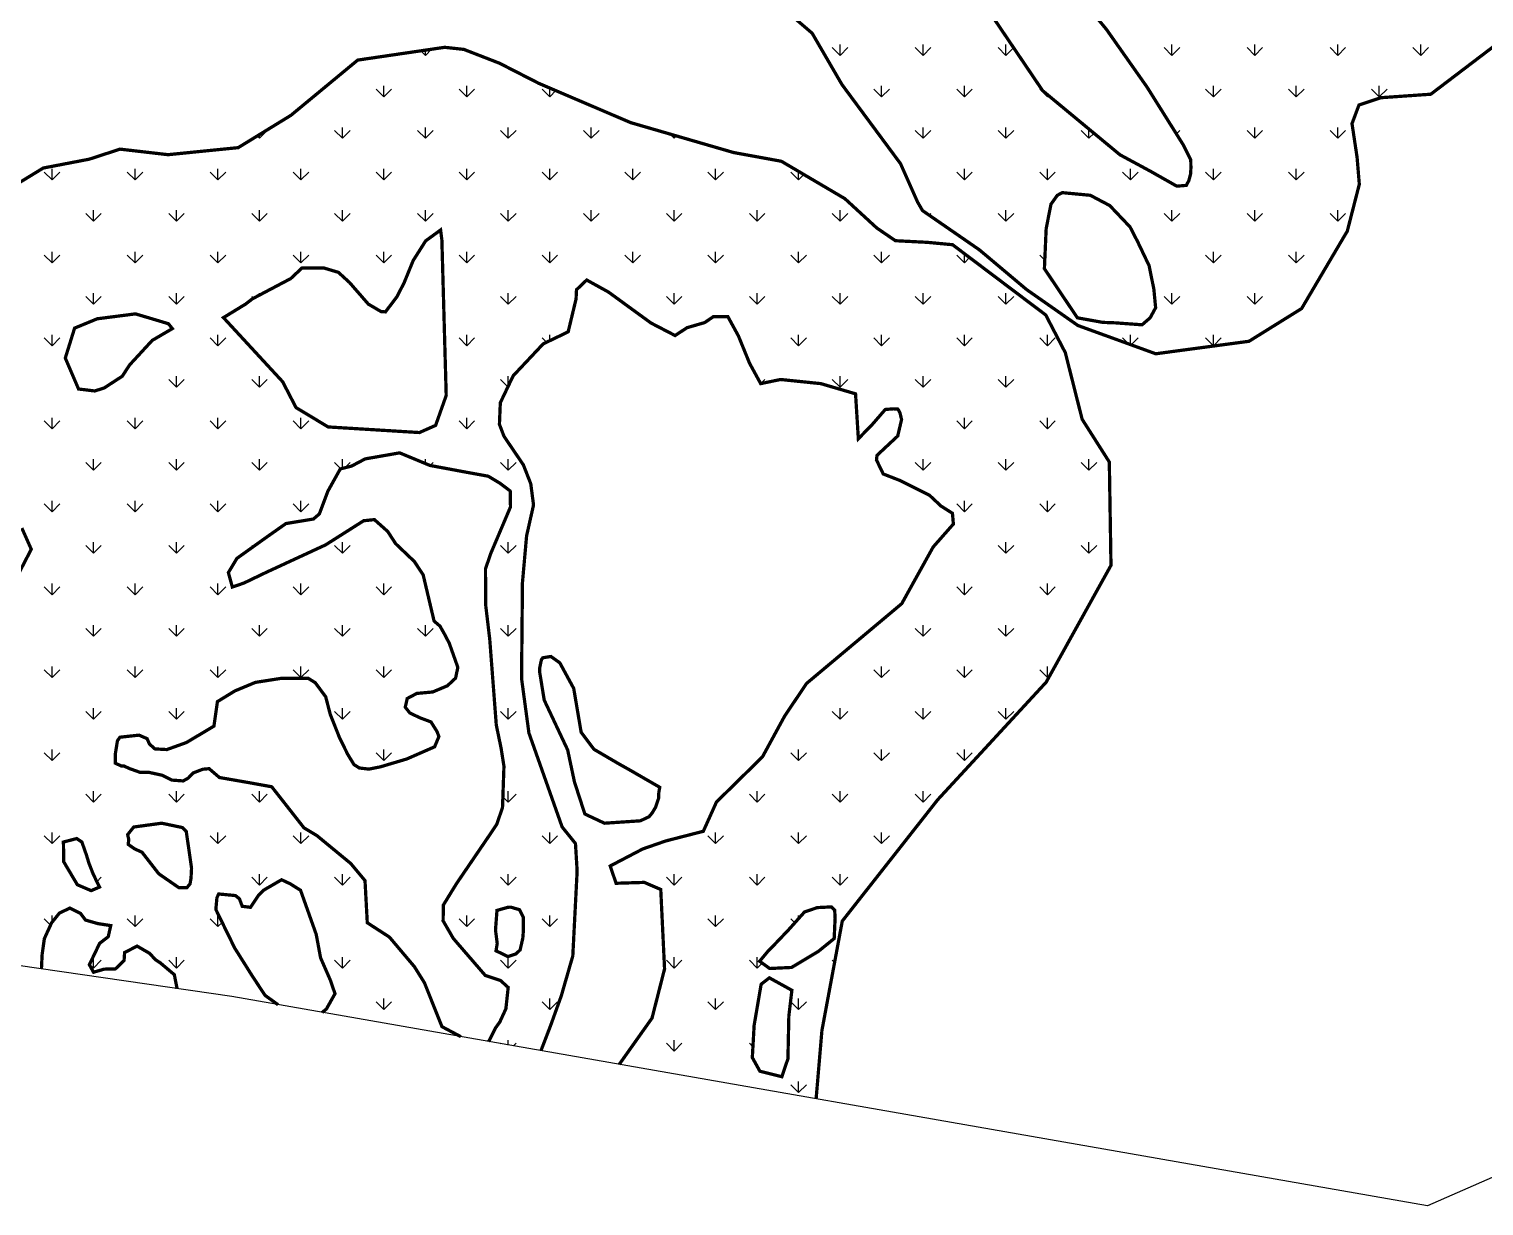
# Model space of a CAD drawing. Header units: metres. Extents: x 287290 to 291869, y 1996410 to 1999955.
# Drawn here: x 290647.8 to 291094.2, y 1996518 to 1996879 of the extents above; entities that cross this region are included whole.
import ezdxf

# ---------------------------------------------------------------- set-up
doc = ezdxf.new("R2010")
doc.units = ezdxf.units.M
doc.header["$MEASUREMENT"] = 0
for name, color, linetype in [('MANGROOVE BUFFER ZONE', 120, 'Continuous'), ('MANGROOVES BUFFER ZONE', 120, 'Continuous'), ('village', 3, 'Continuous')]:
    doc.layers.add(name, color=color, linetype=linetype)

msp = doc.modelspace()

# ---------------------------------------------------------------- linework, layer by layer
at = {"layer": 'MANGROOVE BUFFER ZONE', "linetype": 'Continuous'}
for p, q in [((290769.38, 1996870.96), (290767.99, 1996872.36)), ((290769.38, 1996870.96), (290771.25, 1996872.83)), ((290769.38, 1996870.97), (290769.38, 1996872.56)), ((290896.66, 1996870.96), (290894.27, 1996873.35)), ((290896.66, 1996870.97), (290896.66, 1996874.34)), ((290896.66, 1996870.96), (290899.05, 1996873.35)), ((290922.11, 1996870.96), (290919.73, 1996873.35)), ((290922.11, 1996870.97), (290922.11, 1996874.34)), ((290922.11, 1996870.96), (290924.5, 1996873.35)), ((290947.57, 1996870.96), (290945.18, 1996873.35)), ((290947.57, 1996870.97), (290947.57, 1996874.34)), ((290947.57, 1996870.96), (290949.91, 1996873.3)), ((290998.48, 1996870.96), (290996.1, 1996873.35)), ((290998.48, 1996870.97), (290998.48, 1996874.34)), ((290998.48, 1996870.96), (291000.87, 1996873.35)), ((291023.94, 1996870.96), (291021.55, 1996873.35)), ((291023.94, 1996870.97), (291023.94, 1996874.34)), ((291023.94, 1996870.96), (291026.32, 1996873.35)), ((291049.39, 1996870.96), (291047.01, 1996873.35)), ((291049.39, 1996870.97), (291049.39, 1996874.34)), ((291049.39, 1996870.96), (291051.78, 1996873.35)), ((291074.85, 1996870.96), (291072.46, 1996873.35)), ((291074.85, 1996870.97), (291074.85, 1996874.34)), ((291074.85, 1996870.96), (291077.24, 1996873.35)), ((290756.65, 1996858.24), (290756.65, 1996861.61)), ((290782.11, 1996858.24), (290782.11, 1996861.61)), ((290909.39, 1996858.24), (290909.39, 1996861.61)), ((290934.84, 1996858.24), (290934.84, 1996861.61)), ((291011.21, 1996858.24), (291011.21, 1996861.61)), ((291036.67, 1996858.24), (291036.67, 1996861.61)), ((291062.12, 1996858.24), (291062.12, 1996861.61)), ((290756.65, 1996858.24), (290754.27, 1996860.62)), ((290756.65, 1996858.24), (290759.04, 1996860.62)), ((290782.11, 1996858.24), (290779.72, 1996860.62)), ((290782.11, 1996858.24), (290784.49, 1996860.62)), ((290807.56, 1996858.24), (290805.18, 1996860.62)), ((290807.56, 1996858.24), (290807.56, 1996860.93)), ((290807.56, 1996858.24), (290809.45, 1996860.13)), ((290909.39, 1996858.24), (290907, 1996860.62)), ((290909.39, 1996858.24), (290911.77, 1996860.62)), ((290934.84, 1996858.24), (290932.46, 1996860.62)), ((290934.84, 1996858.24), (290937.23, 1996860.62)), ((290960.3, 1996858.24), (290957.91, 1996860.62)), ((290960.3, 1996858.24), (290960.3, 1996858.89)), ((290960.3, 1996858.24), (290960.66, 1996858.59)), ((291011.21, 1996858.24), (291008.82, 1996860.62)), ((291011.21, 1996858.24), (291013.6, 1996860.62)), ((291036.67, 1996858.24), (291034.28, 1996860.62)), ((291036.67, 1996858.24), (291039.05, 1996860.62)), ((291062.12, 1996858.24), (291059.74, 1996860.62)), ((291062.12, 1996858.24), (291064.51, 1996860.62)), ((290718.47, 1996845.51), (290720.85, 1996847.89)), ((290743.92, 1996845.51), (290741.54, 1996847.89)), ((290743.92, 1996845.51), (290743.92, 1996848.88)), ((290743.92, 1996845.51), (290746.31, 1996847.89)), ((290769.38, 1996845.51), (290766.99, 1996847.89)), ((290769.38, 1996845.51), (290769.38, 1996848.88)), ((290769.38, 1996845.51), (290771.77, 1996847.89)), ((290794.84, 1996845.51), (290792.45, 1996847.89)), ((290794.84, 1996845.51), (290794.84, 1996848.88)), ((290794.84, 1996845.51), (290797.22, 1996847.89)), ((290820.29, 1996845.51), (290817.9, 1996847.89)), ((290820.29, 1996845.51), (290820.29, 1996848.88)), ((290820.29, 1996845.51), (290822.68, 1996847.89)), ((290922.11, 1996845.51), (290919.73, 1996847.89)), ((290922.11, 1996845.51), (290922.11, 1996848.88)), ((290922.11, 1996845.51), (290924.5, 1996847.89)), ((290947.57, 1996845.51), (290945.18, 1996847.89)), ((290947.57, 1996845.51), (290947.57, 1996848.88)), ((290947.57, 1996845.51), (290949.96, 1996847.89)), ((290973.03, 1996845.51), (290970.64, 1996847.89)), ((290973.03, 1996845.51), (290973.03, 1996848.35)), ((290999.85, 1996846.88), (291000.87, 1996847.89)), ((291023.94, 1996845.51), (291021.55, 1996847.89)), ((291023.94, 1996845.51), (291023.94, 1996848.88)), ((291023.94, 1996845.51), (291026.32, 1996847.89)), ((291049.39, 1996845.51), (291047.01, 1996847.89)), ((291049.39, 1996845.51), (291049.39, 1996848.88)), ((291049.39, 1996845.51), (291051.78, 1996847.89)), ((290718.47, 1996845.51), (290717.76, 1996846.22)), ((290718.47, 1996845.51), (290718.47, 1996846.65)), ((290845.75, 1996845.51), (290844.43, 1996846.83)), ((290845.75, 1996845.51), (290845.75, 1996846.45)), ((290845.75, 1996845.51), (290846.47, 1996846.23)), ((290973.03, 1996845.51), (290974.58, 1996847.06)), ((290654.83, 1996832.78), (290652.44, 1996835.17)), ((290654.83, 1996832.78), (290654.83, 1996836.16)), ((290654.83, 1996832.78), (290657.21, 1996835.17)), ((290680.28, 1996832.78), (290677.9, 1996835.17)), ((290680.28, 1996832.78), (290680.28, 1996836.16)), ((290680.28, 1996832.78), (290682.67, 1996835.17)), ((290705.74, 1996832.78), (290703.35, 1996835.17)), ((290705.74, 1996832.78), (290705.74, 1996836.16)), ((290705.74, 1996832.78), (290708.13, 1996835.17)), ((290731.2, 1996832.78), (290728.81, 1996835.17)), ((290731.2, 1996832.78), (290731.2, 1996836.16)), ((290731.2, 1996832.78), (290733.58, 1996835.17)), ((290756.65, 1996832.78), (290754.27, 1996835.17)), ((290756.65, 1996832.78), (290756.65, 1996836.16)), ((290756.65, 1996832.78), (290759.04, 1996835.17)), ((290782.11, 1996832.78), (290779.72, 1996835.17)), ((290782.11, 1996832.78), (290782.11, 1996836.16)), ((290782.11, 1996832.78), (290784.49, 1996835.17)), ((290807.56, 1996832.78), (290805.18, 1996835.17)), ((290807.56, 1996832.78), (290807.56, 1996836.16)), ((290807.56, 1996832.78), (290809.95, 1996835.17)), ((290833.02, 1996832.78), (290830.63, 1996835.17)), ((290833.02, 1996832.78), (290833.02, 1996836.16)), ((290833.02, 1996832.78), (290835.41, 1996835.17)), ((290858.47, 1996832.78), (290856.09, 1996835.17)), ((290858.47, 1996832.78), (290858.47, 1996836.16)), ((290858.47, 1996832.78), (290860.86, 1996835.17)), ((290883.93, 1996832.78), (290881.54, 1996835.17)), ((290883.93, 1996832.78), (290883.93, 1996835.35)), ((290934.84, 1996832.78), (290932.46, 1996835.17)), ((290934.84, 1996832.78), (290934.84, 1996836.16)), ((290934.84, 1996832.78), (290937.23, 1996835.17)), ((290960.3, 1996832.78), (290957.91, 1996835.17)), ((290960.3, 1996832.78), (290960.3, 1996836.16)), ((290960.3, 1996832.78), (290962.68, 1996835.17)), ((290985.75, 1996832.78), (290983.37, 1996835.17)), ((290985.75, 1996832.78), (290985.75, 1996836.16)), ((290985.75, 1996832.78), (290988.14, 1996835.17)), ((291011.21, 1996832.78), (291008.82, 1996835.17)), ((291011.21, 1996832.78), (291011.21, 1996836.16)), ((291011.21, 1996832.78), (291013.6, 1996835.17)), ((291036.67, 1996832.78), (291034.28, 1996835.17)), ((291036.67, 1996832.78), (291036.67, 1996836.16)), ((291036.67, 1996832.78), (291039.05, 1996835.17)), ((290883.93, 1996832.78), (290885.55, 1996834.4)), ((290667.56, 1996820.05), (290665.17, 1996822.44)), ((290667.56, 1996820.05), (290667.56, 1996823.43)), ((290667.56, 1996820.05), (290669.94, 1996822.44)), ((290693.01, 1996820.05), (290690.63, 1996822.44)), ((290693.01, 1996820.05), (290693.01, 1996823.43)), ((290693.01, 1996820.05), (290695.4, 1996822.44)), ((290718.47, 1996820.05), (290716.08, 1996822.44)), ((290718.47, 1996820.05), (290718.47, 1996823.43)), ((290718.47, 1996820.05), (290720.85, 1996822.44)), ((290743.92, 1996820.05), (290741.54, 1996822.44)), ((290743.92, 1996820.05), (290743.92, 1996823.43)), ((290743.92, 1996820.05), (290746.31, 1996822.44)), ((290769.38, 1996820.05), (290766.99, 1996822.44)), ((290769.38, 1996820.05), (290769.38, 1996823.43)), ((290769.38, 1996820.05), (290771.77, 1996822.44)), ((290794.84, 1996820.05), (290792.45, 1996822.44)), ((290794.84, 1996820.05), (290794.84, 1996823.43)), ((290794.84, 1996820.05), (290797.22, 1996822.44)), ((290820.29, 1996820.05), (290817.9, 1996822.44)), ((290820.29, 1996820.05), (290820.29, 1996823.43)), ((290820.29, 1996820.05), (290822.68, 1996822.44)), ((290845.75, 1996820.05), (290843.36, 1996822.44)), ((290845.75, 1996820.05), (290845.75, 1996823.43)), ((290845.75, 1996820.05), (290848.13, 1996822.44)), ((290871.2, 1996820.05), (290868.82, 1996822.44)), ((290871.2, 1996820.05), (290871.2, 1996823.43)), ((290871.2, 1996820.05), (290873.59, 1996822.44)), ((290896.66, 1996820.05), (290894.27, 1996822.44)), ((290896.66, 1996820.05), (290896.66, 1996823.43)), ((290896.66, 1996820.05), (290899.05, 1996822.44)), ((290922.11, 1996823.23), (290922.11, 1996823.43)), ((290923.99, 1996821.93), (290924.5, 1996822.44)), ((290947.57, 1996820.05), (290945.18, 1996822.44)), ((290947.57, 1996820.05), (290947.57, 1996823.43)), ((290947.57, 1996820.05), (290949.96, 1996822.44)), ((290998.48, 1996820.05), (290996.1, 1996822.44)), ((290998.48, 1996820.05), (290998.48, 1996823.43)), ((290998.48, 1996820.05), (291000.87, 1996822.44)), ((291023.94, 1996820.05), (291021.55, 1996822.44)), ((291023.94, 1996820.05), (291023.94, 1996823.43)), ((291023.94, 1996820.05), (291026.32, 1996822.44)), ((291049.39, 1996820.05), (291047.01, 1996822.44)), ((291049.39, 1996820.05), (291049.39, 1996823.43)), ((291049.39, 1996820.05), (291051.78, 1996822.44)), ((290654.83, 1996807.32), (290652.44, 1996809.71)), ((290654.83, 1996807.33), (290654.83, 1996810.7)), ((290654.83, 1996807.32), (290657.21, 1996809.71)), ((290680.28, 1996807.32), (290677.9, 1996809.71)), ((290680.28, 1996807.33), (290680.28, 1996810.7)), ((290680.28, 1996807.32), (290682.67, 1996809.71)), ((290705.74, 1996807.32), (290703.35, 1996809.71)), ((290705.74, 1996807.33), (290705.74, 1996810.7)), ((290705.74, 1996807.32), (290708.13, 1996809.71)), ((290731.2, 1996807.32), (290728.81, 1996809.71)), ((290731.2, 1996807.33), (290731.2, 1996810.7)), ((290731.2, 1996807.32), (290733.58, 1996809.71)), ((290756.65, 1996807.32), (290754.27, 1996809.71)), ((290756.65, 1996807.33), (290756.65, 1996810.7)), ((290756.65, 1996807.32), (290759.04, 1996809.71)), ((290782.11, 1996807.32), (290779.72, 1996809.71)), ((290782.11, 1996807.33), (290782.11, 1996810.7)), ((290782.11, 1996807.32), (290784.49, 1996809.71)), ((290807.56, 1996807.32), (290805.18, 1996809.71)), ((290807.56, 1996807.33), (290807.56, 1996810.7)), ((290807.56, 1996807.32), (290809.95, 1996809.71)), ((290833.02, 1996807.32), (290830.63, 1996809.71)), ((290833.02, 1996807.33), (290833.02, 1996810.7)), ((290833.02, 1996807.32), (290835.41, 1996809.71)), ((290858.47, 1996807.32), (290856.09, 1996809.71)), ((290858.47, 1996807.33), (290858.47, 1996810.7)), ((290858.47, 1996807.32), (290860.86, 1996809.71)), ((290883.93, 1996807.32), (290881.54, 1996809.71)), ((290883.93, 1996807.33), (290883.93, 1996810.7)), ((290883.93, 1996807.32), (290886.32, 1996809.71)), ((290909.39, 1996807.32), (290907, 1996809.71)), ((290909.39, 1996807.33), (290909.39, 1996810.7)), ((290909.39, 1996807.32), (290911.77, 1996809.71)), ((290934.84, 1996807.32), (290932.46, 1996809.71)), ((290934.84, 1996807.33), (290934.84, 1996810.1)), ((290934.84, 1996807.32), (290936.42, 1996808.91)), ((290959.48, 1996808.15), (290957.91, 1996809.71)), ((291011.21, 1996807.32), (291008.82, 1996809.71)), ((291011.21, 1996807.33), (291011.21, 1996810.7)), ((291011.21, 1996807.32), (291013.6, 1996809.71)), ((291036.67, 1996807.32), (291034.28, 1996809.71)), ((291036.67, 1996807.33), (291036.67, 1996810.7)), ((291036.67, 1996807.32), (291039.05, 1996809.71)), ((290667.56, 1996794.6), (290665.17, 1996796.98)), ((290667.56, 1996794.6), (290667.56, 1996797.97)), ((290667.56, 1996794.6), (290669.94, 1996796.98)), ((290693.01, 1996794.6), (290690.63, 1996796.98)), ((290693.01, 1996794.6), (290693.01, 1996797.97)), ((290693.01, 1996794.6), (290695.4, 1996796.98)), ((290716.63, 1996796.44), (290716.08, 1996796.98)), ((290718.47, 1996797.41), (290718.47, 1996797.97)), ((290794.84, 1996794.6), (290792.45, 1996796.98)), ((290794.84, 1996794.6), (290794.84, 1996797.97)), ((290794.84, 1996794.6), (290797.22, 1996796.98)), ((290845.75, 1996794.6), (290843.36, 1996796.98)), ((290845.75, 1996794.6), (290845.75, 1996797.97)), ((290845.75, 1996794.6), (290848.13, 1996796.98)), ((290871.2, 1996794.6), (290868.82, 1996796.98)), ((290871.2, 1996794.6), (290871.2, 1996797.97)), ((290871.2, 1996794.6), (290873.59, 1996796.98)), ((290896.66, 1996794.6), (290894.27, 1996796.98)), ((290896.66, 1996794.6), (290896.66, 1996797.97)), ((290896.66, 1996794.6), (290899.05, 1996796.98)), ((290922.11, 1996794.6), (290919.73, 1996796.98)), ((290922.11, 1996794.6), (290922.11, 1996797.97)), ((290922.11, 1996794.6), (290924.5, 1996796.98)), ((290947.57, 1996794.6), (290945.18, 1996796.98)), ((290947.57, 1996794.6), (290947.57, 1996797.97)), ((290947.57, 1996794.6), (290949.96, 1996796.98)), ((290998.48, 1996794.6), (290996.1, 1996796.98)), ((290998.48, 1996794.6), (290998.48, 1996797.97)), ((290998.48, 1996794.6), (291000.87, 1996796.98)), ((291023.94, 1996794.6), (291021.55, 1996796.98)), ((291023.94, 1996794.6), (291023.94, 1996797.97)), ((291023.94, 1996794.6), (291026.32, 1996796.98)), ((290654.83, 1996781.87), (290652.44, 1996784.26)), ((290654.83, 1996781.87), (290654.83, 1996785.24)), ((290654.83, 1996781.87), (290657.21, 1996784.26)), ((290705.74, 1996781.87), (290703.35, 1996784.26)), ((290705.74, 1996781.87), (290705.74, 1996785.24)), ((290705.74, 1996781.87), (290708.13, 1996784.26)), ((290782.11, 1996781.87), (290779.72, 1996784.26)), ((290782.11, 1996781.87), (290782.11, 1996785.24)), ((290782.11, 1996781.87), (290784.49, 1996784.26)), ((290806.51, 1996782.92), (290805.18, 1996784.26)), ((290807.56, 1996783.42), (290807.56, 1996785.24)), ((290883.93, 1996781.87), (290881.54, 1996784.26)), ((290883.93, 1996781.87), (290883.93, 1996785.24)), ((290883.93, 1996781.87), (290886.32, 1996784.26)), ((290909.39, 1996781.87), (290907, 1996784.26)), ((290909.39, 1996781.87), (290909.39, 1996785.24)), ((290909.39, 1996781.87), (290911.77, 1996784.26)), ((290934.84, 1996781.87), (290932.46, 1996784.26)), ((290934.84, 1996781.87), (290934.84, 1996785.24)), ((290934.84, 1996781.87), (290937.23, 1996784.26)), ((290960.3, 1996781.87), (290957.91, 1996784.26)), ((290960.3, 1996781.87), (290960.3, 1996785.24)), ((290960.3, 1996781.87), (290962.68, 1996784.26)), ((290985.18, 1996782.44), (290983.37, 1996784.26)), ((290985.75, 1996782.23), (290985.75, 1996785.24)), ((290986.02, 1996782.13), (290988.14, 1996784.26)), ((291011.21, 1996781.87), (291008.82, 1996784.26)), ((291011.21, 1996781.87), (291011.21, 1996785.24)), ((291011.21, 1996781.87), (291013.6, 1996784.26)), ((290693.01, 1996769.14), (290693.01, 1996772.52)), ((290718.47, 1996769.14), (290718.47, 1996772.52)), ((290794.84, 1996769.51), (290794.84, 1996772.52)), ((290871.2, 1996772.24), (290871.2, 1996772.52)), ((290896.66, 1996769.14), (290896.66, 1996772.52)), ((290922.11, 1996769.14), (290922.11, 1996772.52)), ((290947.57, 1996769.14), (290947.57, 1996772.52)), ((290693.01, 1996769.14), (290690.63, 1996771.53)), ((290693.01, 1996769.14), (290695.4, 1996771.53)), ((290718.47, 1996769.14), (290716.08, 1996771.53)), ((290718.47, 1996769.14), (290720.85, 1996771.53)), ((290794.72, 1996769.26), (290792.45, 1996771.53)), ((290872.31, 1996770.25), (290873.59, 1996771.53)), ((290896.66, 1996769.14), (290894.27, 1996771.53)), ((290896.66, 1996769.14), (290899.05, 1996771.53)), ((290922.11, 1996769.14), (290919.73, 1996771.53)), ((290922.11, 1996769.14), (290924.5, 1996771.53)), ((290947.57, 1996769.14), (290945.18, 1996771.53)), ((290947.57, 1996769.14), (290949.96, 1996771.53)), ((290654.83, 1996756.41), (290652.44, 1996758.8)), ((290654.83, 1996756.41), (290654.83, 1996759.79)), ((290654.83, 1996756.41), (290657.21, 1996758.8)), ((290680.28, 1996756.41), (290677.9, 1996758.8)), ((290680.28, 1996756.41), (290680.28, 1996759.79)), ((290680.28, 1996756.41), (290682.67, 1996758.8)), ((290705.74, 1996756.41), (290703.35, 1996758.8)), ((290705.74, 1996756.41), (290705.74, 1996759.79)), ((290705.74, 1996756.41), (290708.13, 1996758.8)), ((290731.2, 1996756.41), (290728.81, 1996758.8)), ((290731.2, 1996756.41), (290731.2, 1996759.79)), ((290731.2, 1996756.41), (290733.58, 1996758.8)), ((290782.11, 1996756.41), (290779.72, 1996758.8)), ((290782.11, 1996756.41), (290782.11, 1996759.79)), ((290782.11, 1996756.41), (290784.49, 1996758.8)), ((290907.25, 1996758.55), (290907, 1996758.8)), ((290934.84, 1996756.41), (290932.46, 1996758.8)), ((290934.84, 1996756.41), (290934.84, 1996759.79)), ((290934.84, 1996756.41), (290937.23, 1996758.8)), ((290960.3, 1996756.41), (290957.91, 1996758.8)), ((290960.3, 1996756.41), (290960.3, 1996759.79)), ((290960.3, 1996756.41), (290962.68, 1996758.8)), ((290667.56, 1996743.69), (290665.17, 1996746.07)), ((290667.56, 1996743.69), (290667.56, 1996747.06)), ((290667.56, 1996743.69), (290669.94, 1996746.07)), ((290693.01, 1996743.69), (290690.63, 1996746.07)), ((290693.01, 1996743.69), (290693.01, 1996747.06)), ((290693.01, 1996743.69), (290695.4, 1996746.07)), ((290718.47, 1996743.69), (290716.08, 1996746.07)), ((290718.47, 1996743.69), (290718.47, 1996747.06)), ((290718.47, 1996743.69), (290720.85, 1996746.07)), ((290743.47, 1996744.14), (290741.54, 1996746.07)), ((290743.92, 1996744.25), (290743.92, 1996747.06)), ((290744.68, 1996744.44), (290746.31, 1996746.07)), ((290769.38, 1996745.73), (290769.38, 1996747.06)), ((290770.84, 1996745.14), (290771.77, 1996746.07)), ((290794.84, 1996743.69), (290792.45, 1996746.07)), ((290794.84, 1996743.69), (290794.84, 1996747.06)), ((290794.84, 1996743.69), (290797.22, 1996746.07)), ((290922.11, 1996743.69), (290919.73, 1996746.07)), ((290922.11, 1996743.69), (290922.11, 1996747.06)), ((290922.11, 1996743.69), (290924.5, 1996746.07)), ((290947.57, 1996743.69), (290945.18, 1996746.07)), ((290947.57, 1996743.69), (290947.57, 1996747.06)), ((290947.57, 1996743.69), (290949.96, 1996746.07)), ((290973.03, 1996743.69), (290970.64, 1996746.07)), ((290973.03, 1996743.69), (290973.03, 1996747.06)), ((290973.03, 1996743.69), (290975.41, 1996746.07)), ((290654.83, 1996730.96), (290652.44, 1996733.34)), ((290654.83, 1996730.96), (290654.83, 1996734.33)), ((290654.83, 1996730.96), (290657.21, 1996733.34)), ((290680.28, 1996730.96), (290677.9, 1996733.34)), ((290680.28, 1996730.96), (290680.28, 1996734.33)), ((290680.28, 1996730.96), (290682.67, 1996733.34)), ((290705.74, 1996730.96), (290703.35, 1996733.34)), ((290705.74, 1996730.96), (290705.74, 1996734.33)), ((290705.74, 1996730.96), (290708.13, 1996733.34)), ((290731.2, 1996730.96), (290728.81, 1996733.34)), ((290731.2, 1996730.96), (290731.2, 1996734.33)), ((290731.2, 1996730.96), (290733.58, 1996733.34)), ((290934.84, 1996730.96), (290932.46, 1996733.34)), ((290934.84, 1996730.96), (290934.84, 1996734.33)), ((290934.84, 1996730.96), (290937.23, 1996733.34)), ((290960.3, 1996730.96), (290957.91, 1996733.34)), ((290960.3, 1996730.96), (290960.3, 1996734.33)), ((290960.3, 1996730.96), (290962.68, 1996733.34)), ((290667.56, 1996718.23), (290665.17, 1996720.62)), ((290667.56, 1996718.23), (290667.56, 1996721.61)), ((290667.56, 1996718.23), (290669.94, 1996720.62)), ((290693.01, 1996718.23), (290690.63, 1996720.62)), ((290693.01, 1996718.23), (290693.01, 1996721.61)), ((290693.01, 1996718.23), (290695.4, 1996720.62)), ((290716.51, 1996720.19), (290716.08, 1996720.62)), ((290718.47, 1996721.58), (290718.47, 1996721.61)), ((290743.92, 1996718.23), (290741.54, 1996720.62)), ((290743.92, 1996718.23), (290743.92, 1996721.61)), ((290743.92, 1996718.23), (290746.31, 1996720.62)), ((290794.84, 1996718.23), (290792.45, 1996720.62)), ((290794.84, 1996718.23), (290794.84, 1996721.61)), ((290794.84, 1996718.23), (290797.22, 1996720.62)), ((290947.57, 1996718.23), (290945.18, 1996720.62)), ((290947.57, 1996718.23), (290947.57, 1996721.61)), ((290947.57, 1996718.23), (290949.96, 1996720.62)), ((290973.03, 1996718.23), (290970.64, 1996720.62)), ((290973.03, 1996718.23), (290973.03, 1996721.61)), ((290973.03, 1996718.23), (290975.41, 1996720.62)), ((290654.83, 1996705.5), (290652.44, 1996707.89)), ((290654.83, 1996705.5), (290654.83, 1996708.88)), ((290654.83, 1996705.5), (290657.21, 1996707.89)), ((290680.28, 1996705.5), (290677.9, 1996707.89)), ((290680.28, 1996705.5), (290680.28, 1996708.88)), ((290680.28, 1996705.5), (290682.67, 1996707.89)), ((290705.74, 1996705.5), (290703.35, 1996707.89)), ((290705.74, 1996705.5), (290705.74, 1996708.88)), ((290705.74, 1996705.5), (290708.13, 1996707.89)), ((290731.2, 1996705.5), (290728.81, 1996707.89)), ((290731.2, 1996705.5), (290731.2, 1996708.88)), ((290731.2, 1996705.5), (290733.58, 1996707.89)), ((290756.65, 1996705.5), (290754.27, 1996707.89)), ((290756.65, 1996705.5), (290756.65, 1996708.88)), ((290756.65, 1996705.5), (290759.04, 1996707.89)), ((290934.84, 1996705.5), (290932.46, 1996707.89)), ((290934.84, 1996705.5), (290934.84, 1996708.88)), ((290934.84, 1996705.5), (290937.23, 1996707.89)), ((290960.3, 1996705.5), (290957.91, 1996707.89)), ((290960.3, 1996705.5), (290960.3, 1996708.88)), ((290960.3, 1996705.5), (290962.68, 1996707.89)), ((290667.56, 1996692.77), (290667.56, 1996696.15)), ((290693.01, 1996692.77), (290693.01, 1996696.15)), ((290718.47, 1996692.77), (290718.47, 1996696.15)), ((290743.92, 1996692.77), (290743.92, 1996696.15)), ((290769.38, 1996692.77), (290769.38, 1996696.15)), ((290794.84, 1996692.77), (290794.84, 1996696.15)), ((290922.11, 1996692.77), (290922.11, 1996696.15)), ((290947.57, 1996692.77), (290947.57, 1996696.15)), ((290667.56, 1996692.77), (290665.17, 1996695.16)), ((290667.56, 1996692.77), (290669.94, 1996695.16)), ((290693.01, 1996692.77), (290690.63, 1996695.16)), ((290693.01, 1996692.77), (290695.4, 1996695.16)), ((290718.47, 1996692.77), (290716.08, 1996695.16)), ((290718.47, 1996692.77), (290720.85, 1996695.16)), ((290743.92, 1996692.77), (290741.54, 1996695.16)), ((290743.92, 1996692.77), (290746.31, 1996695.16)), ((290769.38, 1996692.77), (290766.99, 1996695.16)), ((290769.38, 1996692.77), (290771.77, 1996695.16)), ((290794.84, 1996692.77), (290792.45, 1996695.16)), ((290794.84, 1996692.77), (290797.22, 1996695.16)), ((290922.11, 1996692.77), (290919.73, 1996695.16)), ((290922.11, 1996692.77), (290924.5, 1996695.16)), ((290947.57, 1996692.77), (290945.18, 1996695.16)), ((290947.57, 1996692.77), (290949.96, 1996695.16)), ((290654.83, 1996680.05), (290654.83, 1996683.42)), ((290680.28, 1996680.05), (290680.28, 1996683.42)), ((290705.74, 1996680.05), (290705.74, 1996683.42)), ((290731.2, 1996680.05), (290731.2, 1996683.42)), ((290756.65, 1996680.05), (290756.65, 1996683.42)), ((290909.39, 1996680.05), (290909.39, 1996683.42)), ((290934.84, 1996680.05), (290934.84, 1996683.42)), ((290960.3, 1996680.05), (290960.3, 1996683.42)), ((290654.83, 1996680.05), (290652.44, 1996682.43)), ((290654.83, 1996680.05), (290657.21, 1996682.43)), ((290680.28, 1996680.05), (290677.9, 1996682.43)), ((290680.28, 1996680.05), (290682.67, 1996682.43)), ((290705.74, 1996680.05), (290703.35, 1996682.43)), ((290705.74, 1996680.05), (290708.13, 1996682.43)), ((290731.2, 1996680.05), (290728.81, 1996682.43)), ((290731.2, 1996680.05), (290733.58, 1996682.43)), ((290756.65, 1996680.05), (290754.27, 1996682.43)), ((290756.65, 1996680.05), (290759.04, 1996682.43)), ((290909.39, 1996680.05), (290907, 1996682.43)), ((290909.39, 1996680.05), (290911.77, 1996682.43)), ((290934.84, 1996680.05), (290932.46, 1996682.43)), ((290934.84, 1996680.05), (290937.23, 1996682.43)), ((290960.3, 1996680.05), (290957.91, 1996682.43)), ((290960.3, 1996680.05), (290961.15, 1996680.9)), ((290667.56, 1996667.32), (290665.17, 1996669.7)), ((290667.56, 1996667.32), (290667.56, 1996670.69)), ((290667.56, 1996667.32), (290669.94, 1996669.7)), ((290693.01, 1996667.32), (290690.63, 1996669.7)), ((290693.01, 1996667.32), (290693.01, 1996670.69)), ((290693.01, 1996667.32), (290695.4, 1996669.7)), ((290743.92, 1996667.32), (290741.54, 1996669.7)), ((290743.92, 1996667.32), (290743.92, 1996670.69)), ((290743.92, 1996667.32), (290746.31, 1996669.7)), ((290794.84, 1996667.32), (290792.45, 1996669.7)), ((290794.84, 1996667.32), (290794.84, 1996670.69)), ((290794.84, 1996667.32), (290797.22, 1996669.7)), ((290896.66, 1996667.32), (290894.27, 1996669.7)), ((290896.66, 1996667.32), (290896.66, 1996670.69)), ((290896.66, 1996667.32), (290899.05, 1996669.7)), ((290922.11, 1996667.32), (290919.73, 1996669.7)), ((290922.11, 1996667.32), (290922.11, 1996670.69)), ((290922.11, 1996667.32), (290924.5, 1996669.7)), ((290947.57, 1996667.32), (290945.18, 1996669.7)), ((290947.57, 1996667.32), (290947.57, 1996670.69)), ((290947.57, 1996667.32), (290949.96, 1996669.7)), ((290654.83, 1996654.59), (290652.44, 1996656.98)), ((290654.83, 1996654.59), (290654.83, 1996657.97)), ((290654.83, 1996654.59), (290657.21, 1996656.98)), ((290756.65, 1996654.59), (290754.27, 1996656.98)), ((290756.65, 1996654.59), (290756.65, 1996657.97)), ((290756.65, 1996654.59), (290759.04, 1996656.98)), ((290883.93, 1996654.59), (290881.54, 1996656.98)), ((290883.93, 1996654.59), (290883.93, 1996657.97)), ((290883.93, 1996654.59), (290886.32, 1996656.98)), ((290909.39, 1996654.59), (290907, 1996656.98)), ((290909.39, 1996654.59), (290909.39, 1996657.97)), ((290909.39, 1996654.59), (290911.77, 1996656.98)), ((290934.84, 1996654.59), (290932.46, 1996656.98)), ((290934.84, 1996654.59), (290934.84, 1996657.97)), ((290934.84, 1996654.59), (290937.23, 1996656.98)), ((290667.56, 1996641.86), (290665.17, 1996644.25)), ((290667.56, 1996641.86), (290667.56, 1996645.24)), ((290667.56, 1996641.86), (290669.94, 1996644.25)), ((290693.01, 1996641.86), (290690.63, 1996644.25)), ((290693.01, 1996641.86), (290693.01, 1996645.24)), ((290693.01, 1996641.86), (290695.4, 1996644.25)), ((290718.47, 1996641.86), (290716.08, 1996644.25)), ((290718.47, 1996641.86), (290718.47, 1996645.24)), ((290718.47, 1996641.86), (290720.85, 1996644.25)), ((290794.84, 1996641.86), (290793.18, 1996643.52)), ((290794.84, 1996641.86), (290794.84, 1996645.24)), ((290794.84, 1996641.86), (290797.22, 1996644.25)), ((290871.2, 1996641.86), (290868.82, 1996644.25)), ((290871.2, 1996641.86), (290871.2, 1996645.24)), ((290871.2, 1996641.86), (290873.59, 1996644.25)), ((290896.66, 1996641.86), (290894.27, 1996644.25)), ((290896.66, 1996641.86), (290896.66, 1996645.24)), ((290896.66, 1996641.86), (290899.05, 1996644.25)), ((290922.11, 1996641.86), (290919.73, 1996644.25)), ((290922.11, 1996641.86), (290922.11, 1996645.24)), ((290922.11, 1996641.86), (290924.5, 1996644.25)), ((290654.83, 1996629.13), (290652.44, 1996631.52)), ((290654.83, 1996629.13), (290654.83, 1996632.51)), ((290654.83, 1996629.13), (290657.21, 1996631.52)), ((290678.17, 1996631.25), (290677.9, 1996631.52)), ((290705.74, 1996629.13), (290703.35, 1996631.52)), ((290705.74, 1996629.13), (290705.74, 1996632.51)), ((290705.74, 1996629.13), (290708.13, 1996631.52)), ((290731.2, 1996629.13), (290728.81, 1996631.52)), ((290731.2, 1996629.13), (290731.2, 1996632.51)), ((290731.2, 1996629.13), (290733.58, 1996631.52)), ((290807.56, 1996629.13), (290805.18, 1996631.52)), ((290807.56, 1996629.13), (290807.56, 1996632.51)), ((290807.56, 1996629.13), (290809.95, 1996631.52)), ((290858.47, 1996629.13), (290856.09, 1996631.52)), ((290858.47, 1996629.13), (290858.47, 1996632.51)), ((290858.47, 1996629.13), (290860.86, 1996631.52)), ((290883.93, 1996629.13), (290881.54, 1996631.52)), ((290883.93, 1996629.13), (290883.93, 1996632.51)), ((290883.93, 1996629.13), (290886.32, 1996631.52)), ((290909.39, 1996629.13), (290907, 1996631.52)), ((290909.39, 1996629.13), (290909.39, 1996632.51)), ((290909.39, 1996629.13), (290911.77, 1996631.52)), ((290667.56, 1996619.56), (290667.56, 1996619.78)), ((290668.58, 1996617.43), (290669.94, 1996618.79)), ((290718.47, 1996616.41), (290716.08, 1996618.79)), ((290718.47, 1996616.41), (290718.47, 1996619.78)), ((290718.47, 1996616.41), (290720.85, 1996618.79)), ((290743.92, 1996616.41), (290741.54, 1996618.79)), ((290743.92, 1996616.41), (290743.92, 1996619.78)), ((290743.92, 1996616.41), (290746.31, 1996618.79)), ((290794.84, 1996616.41), (290792.45, 1996618.79)), ((290794.84, 1996616.41), (290794.84, 1996619.78)), ((290794.84, 1996616.41), (290797.22, 1996618.79)), ((290845.75, 1996616.41), (290843.36, 1996618.79)), ((290845.75, 1996616.41), (290845.75, 1996619.78)), ((290845.75, 1996616.41), (290848.13, 1996618.79)), ((290871.2, 1996616.41), (290868.82, 1996618.79)), ((290871.2, 1996616.41), (290871.2, 1996619.78)), ((290871.2, 1996616.41), (290873.59, 1996618.79)), ((290896.66, 1996616.41), (290894.27, 1996618.79)), ((290896.66, 1996616.41), (290896.66, 1996619.78)), ((290896.66, 1996616.41), (290899.05, 1996618.79)), ((290654.83, 1996605.02), (290654.83, 1996607.05)), ((290680.28, 1996603.68), (290680.28, 1996607.05)), ((290705.74, 1996603.68), (290705.74, 1996607.05)), ((290782.11, 1996603.68), (290782.11, 1996607.05)), ((290807.56, 1996603.68), (290807.56, 1996607.05)), ((290858.47, 1996603.68), (290858.47, 1996607.05)), ((290883.93, 1996606.13), (290883.93, 1996607.05)), ((290654.36, 1996604.14), (290652.44, 1996606.06)), ((290680.28, 1996603.68), (290677.9, 1996606.06)), ((290680.28, 1996603.68), (290682.67, 1996606.06)), ((290705.74, 1996603.68), (290703.35, 1996606.06)), ((290705.74, 1996603.68), (290707.02, 1996604.96)), ((290782.11, 1996603.68), (290779.72, 1996606.06)), ((290782.11, 1996603.68), (290784.49, 1996606.06)), ((290807.56, 1996603.68), (290805.18, 1996606.06)), ((290807.56, 1996603.68), (290809.95, 1996606.06)), ((290858.47, 1996603.68), (290856.09, 1996606.06)), ((290858.47, 1996603.68), (290860.86, 1996606.06)), ((290882.77, 1996604.84), (290881.54, 1996606.06)), ((290667.56, 1996590.95), (290667.56, 1996594.33)), ((290667.56, 1996590.95), (290669.94, 1996593.34)), ((290693.01, 1996590.95), (290690.63, 1996593.34)), ((290693.01, 1996590.95), (290693.01, 1996594.33)), ((290693.01, 1996590.95), (290695.4, 1996593.34)), ((290743.92, 1996590.95), (290741.54, 1996593.34)), ((290743.92, 1996590.95), (290743.92, 1996594.33)), ((290743.92, 1996590.95), (290746.31, 1996593.34)), ((290794.84, 1996590.95), (290792.45, 1996593.34)), ((290794.84, 1996590.95), (290794.84, 1996594.33)), ((290794.84, 1996590.95), (290797.22, 1996593.34)), ((290845.75, 1996590.95), (290843.36, 1996593.34)), ((290845.75, 1996590.95), (290845.75, 1996594.33)), ((290845.75, 1996590.95), (290848.13, 1996593.34)), ((290871.2, 1996590.95), (290868.82, 1996593.34)), ((290871.2, 1996590.95), (290871.2, 1996594.33)), ((290894.96, 1996592.65), (290894.27, 1996593.34)), ((290667.56, 1996590.95), (290666.36, 1996592.15)), ((290871.2, 1996590.95), (290872.74, 1996592.49)), ((290756.65, 1996578.22), (290754.27, 1996580.61)), ((290756.65, 1996578.22), (290756.65, 1996581.6)), ((290756.65, 1996578.22), (290759.04, 1996580.61)), ((290807.56, 1996578.22), (290805.18, 1996580.61)), ((290807.56, 1996578.22), (290807.56, 1996581.6)), ((290807.56, 1996578.22), (290809.95, 1996580.61)), ((290858.47, 1996578.22), (290856.09, 1996580.61)), ((290858.47, 1996578.22), (290858.47, 1996581.6)), ((290858.47, 1996578.22), (290860.86, 1996580.61)), ((290883.93, 1996578.22), (290881.54, 1996580.61)), ((290883.93, 1996578.22), (290883.93, 1996581.6)), ((290883.93, 1996578.22), (290886.32, 1996580.61)), ((290792.61, 1996567.72), (290792.45, 1996567.88)), ((290794.84, 1996567.33), (290794.84, 1996568.87)), ((290796.4, 1996567.06), (290797.22, 1996567.88)), ((290845.75, 1996565.49), (290843.36, 1996567.88)), ((290845.75, 1996565.5), (290845.75, 1996568.87)), ((290845.75, 1996565.49), (290848.13, 1996567.88)), ((290869.9, 1996566.79), (290868.82, 1996567.88)), ((290883.93, 1996552.77), (290881.54, 1996555.15)), ((290883.93, 1996552.77), (290883.93, 1996556.14)), ((290883.93, 1996552.77), (290886.32, 1996555.15))]:
    msp.add_line(p, q, dxfattribs=at)
at = {"layer": 'MANGROOVES BUFFER ZONE', "const_width": 1, "flags": 128}
for points in [[(290961.91, 1996898.85), (290978.39, 1996878.94), (290990.84, 1996861.25), (291001.9, 1996843.62), (291004.27, 1996838.89), (291004.32, 1996836.49), (291004.24, 1996834.66), (291003.69, 1996832.55), (291002.89, 1996831.07), (290999.99, 1996830.83), (290991.95, 1996835.38), (290982.56, 1996840.45), (290958.82, 1996860.12), (290941.77, 1996885.34)], [(290875.12, 1996888.89), (290888.09, 1996877.74), (290897.22, 1996862.02), (290915.22, 1996837.7), (290920.42, 1996825.99), (290921.96, 1996823.33), (290939.39, 1996811.31), (290953.92, 1996799.09), (290969.63, 1996788.09), (290993.51, 1996779.41), (291022.14, 1996783.24), (291038.29, 1996793.28), (291052.31, 1996817.04), (291056, 1996831.4), (291055.32, 1996839.64), (291053.76, 1996850.02), (291055.9, 1996855.74), (291062.6, 1996857.97), (291077.93, 1996859.04), (291105.01, 1996879.62)], [(290889.3, 1996550.81), (290891.08, 1996571.78), (290897.33, 1996605.37), (290926.61, 1996642.59), (290959.89, 1996678.64), (290979.79, 1996714.5), (290979.28, 1996746.2), (290970.94, 1996759.32), (290965.78, 1996779.74), (290959.77, 1996791.31), (290931.17, 1996812.87), (290923.52, 1996813.59), (290913.63, 1996814.1), (290907.93, 1996817.99), (290898.12, 1996827), (290878.64, 1996838.47), (290863.97, 1996841.15), (290832.41, 1996850.32), (290804.25, 1996862.35), (290792.1, 1996868.56), (290781.2, 1996872.79), (290775.31, 1996873.43), (290748.62, 1996869.51), (290728.12, 1996852.56), (290711.95, 1996842.65), (290690.42, 1996840.49), (290675.67, 1996842.19), (290666.24, 1996839.11), (290652.11, 1996836.39), (290642.32, 1996830.41)], [(290804.85, 1996565.58), (290807.83, 1996573.34), (290811.1, 1996582.44), (290814.63, 1996594.67), (290815.96, 1996620.73), (290815.45, 1996629.16), (290811.35, 1996634.24), (290801.16, 1996663.08), (290798.9, 1996679.82), (290799.18, 1996709.21), (290800.45, 1996723.55), (290802.58, 1996733.02), (290801.73, 1996739.52), (290799.46, 1996745.32), (290793.52, 1996754.08), (290792.11, 1996757.76), (290792.39, 1996764.4), (290796.34, 1996772.66), (290805.55, 1996782.45), (290813.21, 1996786.14), (290815.63, 1996796.22), (290815.77, 1996799.05), (290818.89, 1996802.04), (290825.57, 1996798.35), (290838.63, 1996788.84), (290846.02, 1996785.01), (290849.71, 1996787.42), (290855.11, 1996788.98), (290857.8, 1996790.82), (290862.21, 1996790.82), (290865.47, 1996784.86), (290868.88, 1996776.49), (290872.29, 1996770.25), (290878.39, 1996771.52), (290890.75, 1996770.25), (290901.4, 1996767.12), (290902.26, 1996753.33), (290906.55, 1996757.74), (290910.52, 1996762.32), (290912.94, 1996762.51), (290914.32, 1996762.47), (290914.62, 1996762.1), (290915.08, 1996761.12), (290915.52, 1996759.2), (290914.34, 1996754.18), (290907.99, 1996748.25), (290907.82, 1996746.84), (290909.89, 1996742.54), (290915.04, 1996740.53), (290924.1, 1996736), (290927.62, 1996732.7), (290931.14, 1996730.47), (290931.42, 1996727.17), (290925.22, 1996720.13), (290915.58, 1996702.75), (290886.38, 1996678.28), (290879.65, 1996668.27), (290872.85, 1996655.77), (290858.72, 1996641.89), (290854.68, 1996632.91), (290843.18, 1996629.95), (290836.12, 1996627.5), (290826.11, 1996622.27), (290827.91, 1996616.96), (290836.57, 1996617.23), (290841.62, 1996615.06), (290842.79, 1996590.68), (290838.94, 1996575.59), (290828.87, 1996561.38)], [(290780.29, 1996569.88), (290774.47, 1996572.98), (290769.11, 1996586.42), (290766, 1996591.39), (290758.35, 1996600.45), (290751.56, 1996604.85), (290750.86, 1996617.78), (290746.48, 1996623.03), (290736.07, 1996631.61), (290732.13, 1996633.97), (290722.23, 1996646.57), (290715.2, 1996647.84), (290706.18, 1996649.41), (290703.03, 1996652.12), (290701.1, 1996651.95), (290698.12, 1996650.81), (290696.63, 1996649.24), (290695.06, 1996648.36), (290691.55, 1996648.62), (290688.58, 1996650.11), (290684.55, 1996650.99), (290681.84, 1996650.99), (290678.68, 1996652.12), (290676.93, 1996652.91), (290676.14, 1996652.91), (290674.24, 1996653.81), (290674.24, 1996656.68), (290674.89, 1996660.68), (290675.65, 1996661.77), (290681.5, 1996662.41), (290683.99, 1996661.33), (290684.69, 1996659.71), (290686.37, 1996658.19), (290690.05, 1996657.98), (290696.06, 1996660.14), (290704.5, 1996665.17), (290705.58, 1996672.7), (290710.96, 1996675.99), (290717.21, 1996678.59), (290724.93, 1996679.8), (290733.51, 1996679.8), (290735.59, 1996678.5), (290738.8, 1996674.17), (290740.19, 1996668.8), (290743.05, 1996661.6), (290745.57, 1996656.49), (290747.48, 1996653.37), (290749.12, 1996652.33), (290752.07, 1996651.98), (290755.54, 1996652.67), (290763.7, 1996655.1), (290772.23, 1996658.83), (290772.84, 1996660.3), (290773.53, 1996661.95), (290773.01, 1996663.42), (290771.11, 1996666.46), (290767.64, 1996667.76), (290764.6, 1996669.23), (290763.21, 1996670.97), (290763.82, 1996673.65), (290766.77, 1996675.21), (290771.63, 1996675.65), (290776.14, 1996677.55), (290778.65, 1996679.89), (290779.35, 1996683.19), (290776.74, 1996690.55), (290775.44, 1996693.07), (290773.88, 1996695.84), (290772.06, 1996697.4), (290768.71, 1996711.58), (290766.01, 1996715.67), (290760.27, 1996721.14), (290757.84, 1996724.88), (290753.75, 1996728.53), (290750.44, 1996728.18), (290738.79, 1996720.79), (290720.58, 1996712.37), (290713.71, 1996709.07), (290710.15, 1996707.85), (290708.93, 1996712.28), (290711.54, 1996716.63), (290720.41, 1996722.97), (290726.59, 1996727.32), (290735.02, 1996728.71), (290736.85, 1996730.27), (290739.46, 1996737.23), (290743.28, 1996744.09), (290746.68, 1996744.93), (290750.92, 1996747.16), (290761.48, 1996749.01), (290770.79, 1996745.15), (290781.03, 1996743.24), (290788.7, 1996741.84), (290792.19, 1996739.75), (290795.42, 1996737.31), (290795.51, 1996732.43), (290789.49, 1996718.23), (290787.83, 1996713.43), (290787.92, 1996702.09), (290789.14, 1996691.81), (290791.15, 1996665.51), (290792.63, 1996658.36), (290793.5, 1996652.87), (290793.06, 1996640.24), (290791.32, 1996635.09), (290789.4, 1996632.22), (290778.93, 1996616.84), (290774.92, 1996610.31), (290774.83, 1996605.43), (290777.97, 1996600.02), (290787.75, 1996588.71), (290792.45, 1996587.13), (290794.8, 1996585), (290794.09, 1996578.44), (290792.23, 1996574.4), (290790.86, 1996572.49), (290789.01, 1996568.78), (290788.72, 1996568.4)], [(290645.55, 1996725.94), (290648.44, 1996719.44), (290637.49, 1996698.27)], [(290724.18, 1996579.7), (290720.19, 1996582.56), (290716.14, 1996588.71), (290710.86, 1996597.11), (290705.09, 1996608.91), (290705.42, 1996612.54), (290705.96, 1996613.68), (290711.08, 1996613.19), (290712.32, 1996612.22), (290713.18, 1996609.9), (290715.71, 1996609.58), (290718.09, 1996613.14), (290719.7, 1996614.81), (290725.26, 1996618.04), (290727.9, 1996616.8), (290731.08, 1996614.81), (290735.88, 1996601.31), (290737.23, 1996594.08), (290740.2, 1996587.29), (290741.65, 1996583.09), (290739.01, 1996578.38), (290737.71, 1996577.33)], [(290651.56, 1996590.66), (290651.78, 1996595.21), (290652.46, 1996599.98), (290654.68, 1996604.83), (290657.07, 1996607.81), (290660.3, 1996609.35), (290663.54, 1996607.73), (290665.08, 1996605.68), (290668.91, 1996604.58), (290672.83, 1996603.98), (290672.07, 1996600.57), (290669.42, 1996598.53), (290666.27, 1996591.97), (290667.55, 1996589.67), (290670.79, 1996590.61), (290674.28, 1996590.7), (290676.92, 1996593.25), (290677.09, 1996595.72), (290680.93, 1996597.68), (290684.76, 1996595.46), (290686.55, 1996593.51), (290688, 1996592.57), (290692.35, 1996588.91), (290693.19, 1996584.62)]]:
    msp.add_lwpolyline(points, dxfattribs=at)
for points in [[(290979.41, 1996824.88), (290985.64, 1996818.32), (290987.99, 1996813.76), (290991.48, 1996806.46), (290992.95, 1996799.22), (290993.49, 1996793.53), (290991.81, 1996790.44), (290989.33, 1996788.3), (290981.08, 1996788.9), (290977.26, 1996789.04), (290969.48, 1996790.44), (290959.36, 1996805.52), (290959.9, 1996817.78), (290961.37, 1996825.29), (290963.32, 1996828.03), (290964.86, 1996828.84), (290973.44, 1996828.03)], [(290729.7, 1996762.89), (290725.59, 1996770.82), (290707.42, 1996790.5), (290714.21, 1996794.65), (290716.31, 1996796.27), (290728.07, 1996802.48), (290731.52, 1996805.73), (290738.21, 1996805.73), (290742.7, 1996804.39), (290746.14, 1996801.24), (290751.88, 1996794.65), (290755.8, 1996792.35), (290757.14, 1996792.26), (290760.68, 1996796.94), (290762.88, 1996801.24), (290765.65, 1996808.02), (290769.47, 1996814.04), (290774.06, 1996817.39), (290774.45, 1996814.33), (290775.78, 1996766.61), (290772.53, 1996757.44), (290767.56, 1996755.24), (290739.55, 1996756.96)], [(290670.79, 1996768.9), (290667.92, 1996768), (290662.95, 1996768.6), (290658.88, 1996778.09), (290661.74, 1996787.28), (290668.68, 1996790.14), (290680.43, 1996791.65), (290690.53, 1996788.63), (290691.74, 1996787.13), (290685.56, 1996783.51), (290678.62, 1996775.98), (290676.36, 1996772.52)], [(290805, 1996685.57), (290805.4, 1996686.14), (290807.9, 1996686.54), (290810.64, 1996684.6), (290814.91, 1996676.74), (290817.19, 1996663.3), (290821.13, 1996658.06), (290828.58, 1996653.7), (290831.99, 1996651.79), (290841.31, 1996646.41), (290841.03, 1996644.86), (290840.94, 1996642.94), (290840.03, 1996640.29), (290838.93, 1996638.46), (290838.02, 1996637.37), (290835.36, 1996636.12), (290824.34, 1996635.39), (290818.33, 1996638.21), (290815.14, 1996648.04), (290813.05, 1996657.87), (290805.86, 1996673.16), (290804.48, 1996681.64), (290804.48, 1996683.06)], [(290688.48, 1996635.39), (290694.83, 1996634.05), (290696.01, 1996632.84), (290697.63, 1996621.6), (290697.46, 1996618.45), (290697.15, 1996616.77), (290696.21, 1996615.62), (290693.73, 1996615.62), (290687.58, 1996619.86), (290682.43, 1996626.48), (290680.14, 1996627.52), (290678.19, 1996628.9), (290678.36, 1996630.34), (290678.03, 1996631.9), (290679.88, 1996634.22)], [(290662.38, 1996630.68), (290663.98, 1996629.61), (290665.35, 1996625.68), (290666.18, 1996623.01), (290667.45, 1996619.77), (290668.69, 1996617.21), (290669.39, 1996615.8), (290666.82, 1996614.7), (290662.58, 1996616.51), (290658.41, 1996623.54), (290658.31, 1996629.61)], [(290791.36, 1996608.64), (290794.77, 1996609.6), (290795.6, 1996609.64), (290798.26, 1996608.85), (290799.46, 1996606.54), (290799.46, 1996602.37), (290799.29, 1996600.13), (290798.46, 1996596.51), (290797.19, 1996595.3), (290794.71, 1996594.48), (290791.07, 1996596.24), (290791.43, 1996598.47), (290790.91, 1996602.61)], [(290871.97, 1996593.04), (290874.51, 1996596.09), (290877.11, 1996598.76), (290880.88, 1996602.72), (290885.76, 1996608.18), (290889.68, 1996609.5), (290894, 1996609.71), (290894.99, 1996608.76), (290895.14, 1996606.16), (290895.03, 1996604.18), (290894.85, 1996600.01), (290889.97, 1996596.05), (290881.76, 1996591.14), (290875.05, 1996590.81)], [(290872.43, 1996585.99), (290874.95, 1996587.95), (290881.86, 1996584.13), (290880.93, 1996576.19), (290880.65, 1996563.12), (290878.78, 1996557.61), (290872.05, 1996559.29), (290869.72, 1996563.49), (290870.28, 1996573.39)]]:
    msp.add_lwpolyline(points, close=True, dxfattribs=at)
at = {"layer": 'village', "color": 3}
msp.add_polyline3d([(291868.71, 1996864.78, 0), (291076.91, 1996517.98, 0), (290709.99, 1996582.18, 0), (290434.22, 1996622.19, 0), (290190.67, 1996609.51, 0)], dxfattribs=at)

doc.saveas('drawing.dxf')
